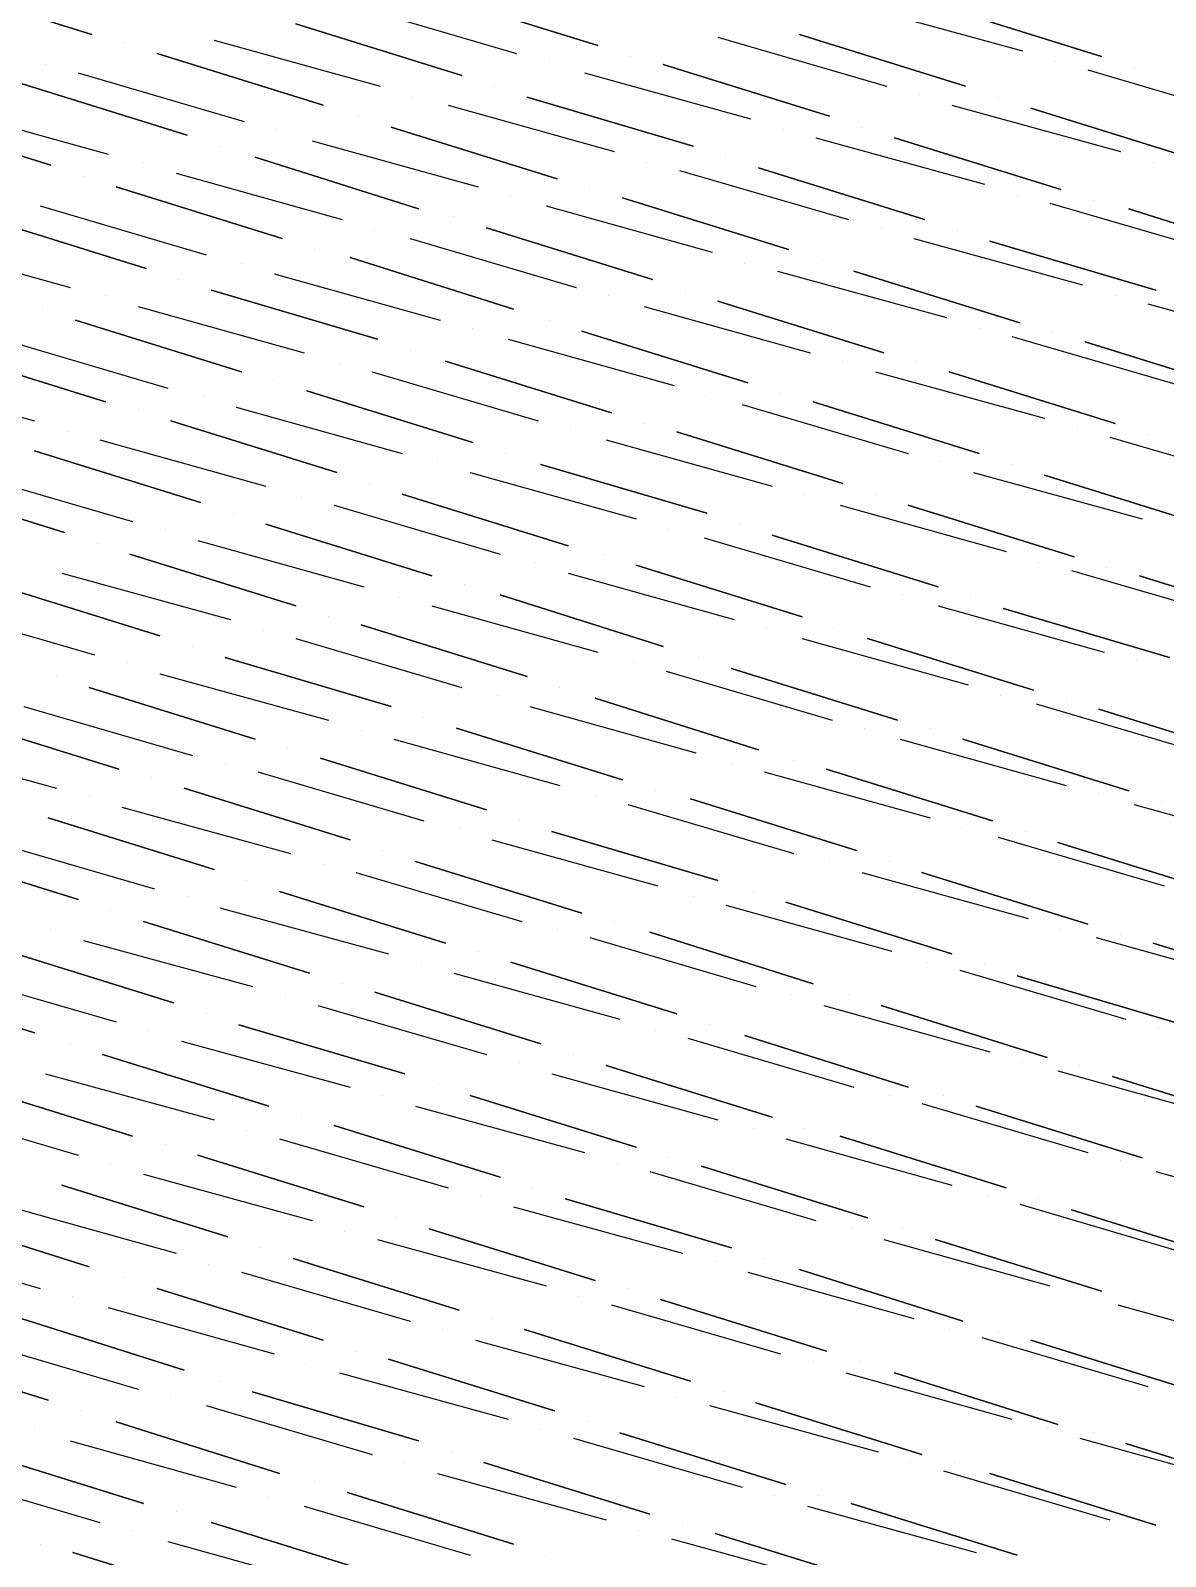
# Model space of a CAD drawing. Header units: millimetres. Extents: x -5841 to 140562, y 1006 to 102310.
# Drawn here: x 102971 to 103412, y 38971 to 39565 of the extents above; entities that cross this region are included whole.
import ezdxf

# ---------------------------------------------------------------- set-up
doc = ezdxf.new("R2010")
doc.units = ezdxf.units.MM
doc.header["$LTSCALE"] = 10
doc.layers.add('PDF18_1_DRAWING', color=7, linetype='Continuous', true_color=0x5cb800)

msp = doc.modelspace()

# ---------------------------------------------------------------- linework, layer by layer
at = {"layer": 'PDF18_1_DRAWING', "lineweight": 25}
for points in [[(102994.92345, 39563.50406), (102930.36675, 39583.61189)], [(103191.76846, 39559.27084), (103127.21176, 39579.37866)], [(103387.55517, 39555.03761), (103322.99847, 39575.14544)], [(103138.85314, 39547.62947), (103074.29644, 39567.73729)], [(103334.63984, 39543.39624), (103270.08315, 39563.50406)], [(103084.8795, 39535.9881), (103020.3228, 39556.09592)], [(103281.72452, 39531.75487), (103217.16782, 39551.86269)], [(103031.96418, 39524.34672), (102967.40748, 39544.45455)], [(103228.80919, 39520.1135), (103164.25249, 39539.16301)], [(102979.04885, 39512.70535), (102914.49215, 39532.81318)], [(103424.5959, 39514.82196), (103360.0392, 39534.92979)], [(103175.89386, 39507.41382), (103111.33717, 39527.52164)], [(103371.68057, 39503.18059), (103307.12387, 39523.28842)], [(103121.92023, 39495.77245), (103058.42184, 39515.88027)], [(103318.76525, 39491.53922), (103254.20855, 39511.64704)], [(103069.0049, 39484.13107), (103004.44821, 39504.2389)], [(103265.84992, 39479.89785), (103201.29322, 39500.00567)], [(103461.63663, 39475.66462), (103398.13824, 39495.77245)], [(103016.08958, 39472.4897), (102951.53288, 39492.59753)], [(103212.93459, 39468.25648), (103148.37789, 39488.3643)], [(103408.7213, 39464.02325), (103344.1646, 39483.07277)], [(103158.96096, 39456.6151), (103095.46257, 39476.72293)], [(103355.80598, 39451.32357), (103291.24928, 39471.4314)], [(103106.04563, 39444.97373), (103041.48893, 39464.02325)], [(103302.89065, 39439.6822), (103238.33395, 39459.79002)], [(103053.13031, 39432.27405), (102988.57361, 39452.38188)], [(103249.97532, 39428.04083), (103185.41862, 39448.14865)], [(103000.21498, 39420.63268), (102935.65828, 39440.74051)], [(103445.76203, 39423.8076), (103381.20533, 39443.91543)], [(103197.05999, 39416.39946), (103132.5033, 39436.50728)], [(103392.8467, 39412.16623), (103328.29001, 39432.27405)], [(103143.08636, 39404.75808), (103078.52966, 39424.86591)], [(103339.93138, 39400.52486), (103275.37468, 39420.63268)], [(103090.17103, 39393.11671), (103025.61434, 39413.22454)], [(103287.01605, 39388.88349), (103222.45935, 39408.99131)], [(103037.25571, 39381.47534), (102972.69901, 39401.58317)], [(103234.10072, 39377.24211), (103169.54402, 39396.29163)], [(102984.34038, 39369.83397), (102919.78368, 39389.94179)], [(103429.88743, 39371.95058), (103365.33073, 39392.05841)], [(103180.12709, 39364.54244), (103115.57039, 39384.65026)], [(103376.97211, 39360.30921), (103312.41541, 39380.41703)], [(103127.21176, 39352.90106), (103062.65506, 39373.00889)], [(103324.05678, 39348.66784), (103259.50008, 39368.77566)], [(103074.29644, 39341.25969), (103009.73974, 39361.36752)], [(103271.14145, 39337.02647), (103206.58475, 39357.13429)], [(103466.92816, 39332.79324), (103402.37146, 39352.90106)], [(103021.38111, 39329.61832), (102956.82441, 39349.72614)], [(103217.16782, 39325.38509), (103153.66943, 39345.49292)], [(103414.01283, 39321.15187), (103349.45614, 39340.20139)], [(103164.25249, 39313.74372), (103099.69579, 39333.85155)], [(103361.09751, 39308.45219), (103296.54081, 39328.56001)], [(103111.33717, 39302.10235), (103046.78047, 39321.15187)], [(103308.18218, 39296.81082), (103243.62548, 39316.91864)], [(103058.42184, 39289.40267), (102993.86514, 39309.5105)], [(103254.20855, 39285.16945), (103190.71016, 39305.27727)], [(103005.50651, 39277.7613), (102940.94981, 39297.86912)], [(103451.05356, 39280.93622), (103386.49686, 39301.04404)], [(103201.29322, 39273.52807), (103136.73652, 39293.6359)], [(103398.13824, 39269.29485), (103333.58154, 39289.40267)], [(103148.37789, 39261.8867), (103083.8212, 39281.99453)], [(103345.22291, 39257.65348), (103280.66621, 39277.7613)], [(103095.46257, 39250.24533), (103030.90587, 39270.35315)], [(103292.30758, 39246.0121), (103227.75088, 39266.11993)], [(103042.54724, 39238.60396), (102977.99054, 39258.71178)], [(103238.33395, 39234.37073), (103173.77725, 39253.42025)], [(102989.63191, 39226.96259), (102925.07522, 39247.07041)], [(103435.17897, 39229.0792), (103370.62227, 39249.18702)], [(103185.41862, 39221.67105), (103120.86192, 39241.77888)], [(103382.26364, 39217.43783), (103317.70694, 39237.54565)], [(103132.5033, 39210.02968), (103067.9466, 39230.13751)], [(103329.34831, 39205.79646), (103264.79161, 39225.90428)], [(103079.58797, 39198.38831), (103015.03127, 39218.49613)], [(103275.37468, 39194.15508), (103211.87629, 39214.26291)], [(103472.21969, 39189.92186), (103407.663, 39210.02968)], [(103026.67264, 39186.74694), (102962.11594, 39206.85476)], [(103222.45935, 39182.51371), (103157.90265, 39202.62154)], [(103419.30437, 39178.28049), (103354.74767, 39197.33)], [(102972.69901, 39175.10557), (102909.20062, 39195.21339)], [(103169.54402, 39170.87234), (103104.98733, 39190.98016)], [(103366.38904, 39165.58081), (103301.83234, 39185.68863)], [(103116.6287, 39159.23097), (103052.072, 39178.28049)], [(103312.41541, 39153.93944), (103248.91701, 39174.04726)], [(103063.71337, 39146.53129), (102999.15667, 39166.63911)], [(103259.50008, 39142.29806), (103194.94338, 39162.40589)], [(103456.3451, 39138.06484), (103391.7884, 39158.17266)], [(103010.79804, 39134.88992), (102946.24135, 39154.99774)], [(103206.58475, 39130.65669), (103142.02805, 39150.76452)], [(103403.42977, 39126.42347), (103338.87307, 39146.53129)], [(103153.66943, 39119.01532), (103089.11273, 39139.12314)], [(103350.51444, 39114.78209), (103285.95774, 39134.88992)], [(103100.7541, 39107.37395), (103036.1974, 39127.48177)], [(103296.54081, 39103.14072), (103231.98411, 39123.24855)], [(103047.83877, 39095.73258), (102983.28207, 39115.8404)], [(103243.62548, 39091.49935), (103179.06878, 39110.54887)], [(102993.86514, 39084.0912), (102930.36675, 39104.19903)], [(103440.4705, 39086.20782), (103375.9138, 39106.31564)], [(103190.71016, 39078.79967), (103126.15346, 39098.9075)], [(103387.55517, 39074.56645), (103322.99847, 39094.67427)], [(103137.79483, 39067.1583), (103073.23813, 39087.26612)], [(103333.58154, 39062.92507), (103270.08315, 39083.0329)], [(103084.8795, 39055.51693), (103020.3228, 39075.62475)], [(103280.66621, 39051.2837), (103216.10951, 39071.39153)], [(103030.90587, 39043.87556), (102967.40748, 39063.98338)], [(103227.75088, 39039.64233), (103163.19419, 39059.75015)], [(103424.5959, 39035.4091), (103360.0392, 39055.51693)], [(102977.99054, 39032.23418), (102913.43384, 39052.34201)], [(103174.83556, 39028.00096), (103110.27886, 39048.10878)], [(103370.62227, 39022.70943), (103307.12387, 39042.81725)], [(103121.92023, 39016.35959), (103057.36353, 39035.4091)], [(103317.70694, 39011.06805), (103253.15024, 39031.17588)], [(103067.9466, 39003.65991), (103004.44821, 39023.76773)], [(103264.79161, 38999.42668), (103200.23491, 39019.53451)], [(103461.63663, 38995.19346), (103397.07993, 39015.30128)], [(103015.03127, 38992.01854), (102950.47457, 39012.12636)], [(103211.87629, 38987.78531), (103147.31959, 39007.89313)], [(103408.7213, 38983.55208), (103344.1646, 39003.65991)], [(103158.96096, 38976.14394), (103094.40426, 38996.25176)], [(103354.74767, 38971.91071), (103290.19097, 38992.01854)], [(103106.04563, 38964.50257), (103041.48893, 38984.61039)], [(103301.83234, 38960.26934), (103237.27564, 38980.37716)], [(103052.072, 38952.86119), (102987.5153, 38972.96902)]]:
    msp.add_lwpolyline(points, close=True, dxfattribs=at)
for points in [[(102930.36675, 39583.61189), (102994.92345, 39563.50406)], [(103127.21176, 39579.37866), (103191.76846, 39559.27084)], [(103095.46257, 39575.14544), (103160.01927, 39556.09592)], [(103291.24928, 39575.14544), (103356.86428, 39557.15423)], [(103322.99847, 39575.14544), (103387.55517, 39555.03761)], [(103074.29644, 39567.73729), (103138.85314, 39547.62947)], [(103007.62312, 39560.32915), (103007.62312, 39560.32915)], [(103007.62312, 39560.32915), (103007.62312, 39560.32915)], [(103007.62312, 39560.32915), (103007.62312, 39560.32915)], [(103042.54724, 39561.38745), (103107.10394, 39543.39624)], [(103238.33395, 39562.44576), (103303.94895, 39543.39624)], [(103270.08315, 39563.50406), (103334.63984, 39543.39624)], [(103020.3228, 39556.09592), (103084.8795, 39535.9881)], [(103204.46814, 39555.03761), (103204.46814, 39555.03761)], [(103204.46814, 39555.03761), (103204.46814, 39555.03761)], [(103204.46814, 39555.03761), (103204.46814, 39555.03761)], [(102976.93224, 39551.86269), (102976.93224, 39551.86269)], [(102989.63191, 39548.68777), (103054.18861, 39529.63826)], [(103172.71894, 39552.921), (103172.71894, 39552.921)], [(103186.47693, 39548.68777), (103251.03363, 39530.69656)], [(103217.16782, 39551.86269), (103281.72452, 39531.75487)], [(103369.56396, 39552.921), (103369.56396, 39552.921)], [(103382.26364, 39549.74608), (103446.82034, 39530.69656)], [(103400.25485, 39550.80439), (103400.25485, 39550.80439)], [(103400.25485, 39550.80439), (103400.25485, 39550.80439)], [(103400.25485, 39550.80439), (103400.25485, 39550.80439)], [(102967.40748, 39544.45455), (103031.96418, 39524.34672)], [(103151.55281, 39543.39624), (103151.55281, 39543.39624)], [(103151.55281, 39543.39624), (103151.55281, 39543.39624)], [(103151.55281, 39543.39624), (103151.55281, 39543.39624)], [(103119.80362, 39539.16301), (103119.80362, 39539.16301)], [(103133.5616, 39535.9881), (103198.1183, 39517.99688)], [(103164.25249, 39539.16301), (103228.80919, 39520.1135)], [(103316.64863, 39540.22132), (103316.64863, 39540.22132)], [(103329.34831, 39535.9881), (103394.96332, 39517.99688)], [(103347.33952, 39539.16301), (103347.33952, 39539.16301)], [(103347.33952, 39539.16301), (103347.33952, 39539.16301)], [(103347.33952, 39539.16301), (103347.33952, 39539.16301)], [(102914.49215, 39532.81318), (102979.04885, 39512.70535)], [(102936.71659, 39534.92979), (103001.27329, 39516.93858)], [(103098.63749, 39531.75487), (103098.63749, 39531.75487)], [(103098.63749, 39531.75487), (103098.63749, 39531.75487)], [(103098.63749, 39531.75487), (103098.63749, 39531.75487)], [(103360.0392, 39534.92979), (103424.5959, 39514.82196)], [(103066.88829, 39526.46334), (103066.88829, 39526.46334)], [(103111.33717, 39527.52164), (103175.89386, 39507.41382)], [(103263.73331, 39526.46334), (103263.73331, 39526.46334)], [(103276.43298, 39523.28842), (103342.04799, 39505.29721)], [(103294.4242, 39527.52164), (103294.4242, 39527.52164)], [(103294.4242, 39527.52164), (103294.4242, 39527.52164)], [(103294.4242, 39527.52164), (103294.4242, 39527.52164)], [(103307.12387, 39523.28842), (103371.68057, 39503.18059)], [(103044.66385, 39520.1135), (103044.66385, 39520.1135)], [(103044.66385, 39520.1135), (103044.66385, 39520.1135)], [(103044.66385, 39520.1135), (103044.66385, 39520.1135)], [(103080.64628, 39522.23011), (103145.20297, 39504.2389)], [(103015.03127, 39513.76366), (103015.03127, 39513.76366)], [(103058.42184, 39515.88027), (103121.92023, 39495.77245)], [(103210.81798, 39513.76366), (103210.81798, 39513.76366)], [(103241.50887, 39515.88027), (103241.50887, 39515.88027)], [(103241.50887, 39515.88027), (103241.50887, 39515.88027)], [(103241.50887, 39515.88027), (103241.50887, 39515.88027)], [(103254.20855, 39511.64704), (103318.76525, 39491.53922)], [(103407.663, 39513.76366), (103407.663, 39513.76366)], [(102991.74853, 39508.47213), (102991.74853, 39508.47213)], [(102991.74853, 39508.47213), (102991.74853, 39508.47213)], [(102991.74853, 39508.47213), (102991.74853, 39508.47213)], [(103027.73095, 39509.53043), (103092.28765, 39491.53922)], [(103223.51766, 39510.58874), (103289.13266, 39491.53922)], [(103004.44821, 39504.2389), (103069.0049, 39484.13107)], [(103157.90265, 39501.06398), (103157.90265, 39501.06398)], [(103188.59354, 39504.2389), (103188.59354, 39504.2389)], [(103188.59354, 39504.2389), (103188.59354, 39504.2389)], [(103188.59354, 39504.2389), (103188.59354, 39504.2389)], [(103201.29322, 39500.00567), (103265.84992, 39479.89785)], [(103354.74767, 39501.06398), (103354.74767, 39501.06398)], [(102974.81562, 39496.83075), (103039.37232, 39477.78124)], [(103171.66064, 39496.83075), (103236.21734, 39478.83954)], [(103367.44735, 39497.88906), (103433.06235, 39478.83954)], [(103384.38025, 39498.94737), (103384.38025, 39498.94737)], [(103384.38025, 39498.94737), (103384.38025, 39498.94737)], [(103384.38025, 39498.94737), (103384.38025, 39498.94737)], [(103398.13824, 39495.77245), (103461.63663, 39475.66462)], [(102951.53288, 39492.59753), (103016.08958, 39472.4897)], [(103135.67822, 39492.59753), (103135.67822, 39492.59753)], [(103135.67822, 39492.59753), (103135.67822, 39492.59753)], [(103135.67822, 39492.59753), (103135.67822, 39492.59753)], [(103148.37789, 39488.3643), (103212.93459, 39468.25648)], [(103301.83234, 39488.3643), (103301.83234, 39488.3643)], [(102921.9003, 39483.07277), (102986.45699, 39465.08156)], [(103104.98733, 39487.30599), (103104.98733, 39487.30599)], [(103118.74531, 39484.13107), (103183.30201, 39465.08156)], [(103314.53202, 39484.13107), (103380.14703, 39466.13986)], [(103331.46492, 39487.30599), (103331.46492, 39487.30599)], [(103331.46492, 39487.30599), (103331.46492, 39487.30599)], [(103331.46492, 39487.30599), (103331.46492, 39487.30599)], [(103344.1646, 39483.07277), (103408.7213, 39464.02325)], [(103081.70458, 39479.89785), (103081.70458, 39479.89785)], [(103081.70458, 39479.89785), (103081.70458, 39479.89785)], [(103081.70458, 39479.89785), (103081.70458, 39479.89785)], [(103095.46257, 39476.72293), (103158.96096, 39456.6151)], [(103053.13031, 39474.60632), (103053.13031, 39474.60632)], [(103065.82998, 39470.37309), (103130.38668, 39452.38188)], [(103248.91701, 39474.60632), (103248.91701, 39474.60632)], [(103261.61669, 39471.4314), (103327.2317, 39453.44019)], [(103278.5496, 39475.66462), (103278.5496, 39475.66462)], [(103278.5496, 39475.66462), (103278.5496, 39475.66462)], [(103278.5496, 39475.66462), (103278.5496, 39475.66462)], [(103291.24928, 39471.4314), (103355.80598, 39451.32357)], [(103028.78926, 39468.25648), (103028.78926, 39468.25648)], [(103028.78926, 39468.25648), (103028.78926, 39468.25648)], [(103028.78926, 39468.25648), (103028.78926, 39468.25648)], [(103041.48893, 39464.02325), (103106.04563, 39444.97373)], [(103225.63427, 39464.02325), (103225.63427, 39464.02325)], [(103225.63427, 39464.02325), (103225.63427, 39464.02325)], [(103225.63427, 39464.02325), (103225.63427, 39464.02325)], [(103000.21498, 39461.90664), (103000.21498, 39461.90664)], [(103196.00169, 39461.90664), (103196.00169, 39461.90664)], [(103238.33395, 39459.79002), (103302.89065, 39439.6822)], [(103392.8467, 39461.90664), (103392.8467, 39461.90664)], [(103405.54638, 39458.73172), (103471.16139, 39440.74051)], [(102975.87393, 39456.6151), (102975.87393, 39456.6151)], [(102975.87393, 39456.6151), (102975.87393, 39456.6151)], [(102975.87393, 39456.6151), (102975.87393, 39456.6151)], [(102988.57361, 39452.38188), (103053.13031, 39432.27405)], [(103012.91466, 39457.67341), (103077.47136, 39439.6822)], [(103172.71894, 39452.38188), (103172.71894, 39452.38188)], [(103172.71894, 39452.38188), (103172.71894, 39452.38188)], [(103172.71894, 39452.38188), (103172.71894, 39452.38188)], [(103209.75967, 39457.67341), (103274.31637, 39439.6822)], [(103143.08636, 39449.20696), (103143.08636, 39449.20696)], [(103185.41862, 39448.14865), (103249.97532, 39428.04083)], [(103339.93138, 39449.20696), (103339.93138, 39449.20696)], [(103368.50565, 39448.14865), (103368.50565, 39448.14865)], [(103368.50565, 39448.14865), (103368.50565, 39448.14865)], [(103368.50565, 39448.14865), (103368.50565, 39448.14865)], [(102935.65828, 39440.74051), (103000.21498, 39420.63268)], [(102959.99933, 39444.97373), (103024.55603, 39425.92422)], [(103118.74531, 39440.74051), (103118.74531, 39440.74051)], [(103118.74531, 39440.74051), (103118.74531, 39440.74051)], [(103118.74531, 39440.74051), (103118.74531, 39440.74051)], [(103156.84435, 39444.97373), (103221.40105, 39426.98252)], [(103352.63106, 39446.03204), (103418.24606, 39426.98252)], [(103381.20533, 39443.91543), (103445.76203, 39423.8076)], [(103091.22934, 39435.44897), (103091.22934, 39435.44897)], [(103132.5033, 39436.50728), (103197.05999, 39416.39946)], [(103287.01605, 39436.50728), (103287.01605, 39436.50728)], [(103315.59033, 39436.50728), (103315.59033, 39436.50728)], [(103315.59033, 39436.50728), (103315.59033, 39436.50728)], [(103315.59033, 39436.50728), (103315.59033, 39436.50728)], [(102907.084, 39431.21575), (102972.69901, 39413.22454)], [(103065.82998, 39429.09913), (103065.82998, 39429.09913)], [(103065.82998, 39429.09913), (103065.82998, 39429.09913)], [(103065.82998, 39429.09913), (103065.82998, 39429.09913)], [(103103.92902, 39432.27405), (103168.48572, 39413.22454)], [(103299.71573, 39432.27405), (103365.33073, 39414.28284)], [(103328.29001, 39432.27405), (103392.8467, 39412.16623)], [(103038.31401, 39422.7493), (103038.31401, 39422.7493)], [(103078.52966, 39424.86591), (103143.08636, 39404.75808)], [(103234.10072, 39422.7493), (103234.10072, 39422.7493)], [(103262.675, 39423.8076), (103262.675, 39423.8076)], [(103262.675, 39423.8076), (103262.675, 39423.8076)], [(103262.675, 39423.8076), (103262.675, 39423.8076)], [(103012.91466, 39417.45776), (103012.91466, 39417.45776)], [(103012.91466, 39417.45776), (103012.91466, 39417.45776)], [(103012.91466, 39417.45776), (103012.91466, 39417.45776)], [(103051.01369, 39418.51607), (103115.57039, 39400.52486)], [(103247.85871, 39419.57438), (103312.41541, 39400.52486)], [(103275.37468, 39420.63268), (103339.93138, 39400.52486)], [(103025.61434, 39413.22454), (103090.17103, 39393.11671)], [(103209.75967, 39412.16623), (103209.75967, 39412.16623)], [(103209.75967, 39412.16623), (103209.75967, 39412.16623)], [(103209.75967, 39412.16623), (103209.75967, 39412.16623)], [(102985.39869, 39408.99131), (102985.39869, 39408.99131)], [(102998.09837, 39405.81639), (103062.65506, 39387.82518)], [(103181.1854, 39410.04962), (103181.1854, 39410.04962)], [(103194.94338, 39405.81639), (103259.50008, 39387.82518)], [(103222.45935, 39408.99131), (103287.01605, 39388.88349)], [(103378.03041, 39410.04962), (103378.03041, 39410.04962)], [(103390.73009, 39406.8747), (103456.3451, 39387.82518)], [(103405.54638, 39407.933), (103405.54638, 39407.933)], [(103405.54638, 39407.933), (103405.54638, 39407.933)], [(103405.54638, 39407.933), (103405.54638, 39407.933)], [(102972.69901, 39401.58317), (103037.25571, 39381.47534)], [(103155.78604, 39400.52486), (103155.78604, 39400.52486)], [(103155.78604, 39400.52486), (103155.78604, 39400.52486)], [(103155.78604, 39400.52486), (103155.78604, 39400.52486)], [(102945.18304, 39393.11671), (103010.79804, 39374.0672)], [(103129.32838, 39397.34994), (103129.32838, 39397.34994)], [(103142.02805, 39393.11671), (103206.58475, 39375.1255)], [(103169.54402, 39396.29163), (103234.10072, 39377.24211)], [(103325.11509, 39397.34994), (103325.11509, 39397.34994)], [(103337.81476, 39393.11671), (103403.42977, 39375.1255)], [(103352.63106, 39396.29163), (103352.63106, 39396.29163)], [(103352.63106, 39396.29163), (103352.63106, 39396.29163)], [(103352.63106, 39396.29163), (103352.63106, 39396.29163)], [(102919.78368, 39389.94179), (102984.34038, 39369.83397)], [(103102.87071, 39388.88349), (103102.87071, 39388.88349)], [(103102.87071, 39388.88349), (103102.87071, 39388.88349)], [(103102.87071, 39388.88349), (103102.87071, 39388.88349)], [(103365.33073, 39392.05841), (103429.88743, 39371.95058)], [(103076.41305, 39383.59195), (103076.41305, 39383.59195)], [(103115.57039, 39384.65026), (103180.12709, 39364.54244)], [(103272.19976, 39384.65026), (103272.19976, 39384.65026)], [(103299.71573, 39384.65026), (103299.71573, 39384.65026)], [(103299.71573, 39384.65026), (103299.71573, 39384.65026)], [(103299.71573, 39384.65026), (103299.71573, 39384.65026)], [(103049.95539, 39377.24211), (103049.95539, 39377.24211)], [(103049.95539, 39377.24211), (103049.95539, 39377.24211)], [(103049.95539, 39377.24211), (103049.95539, 39377.24211)], [(103089.11273, 39380.41703), (103153.66943, 39361.36752)], [(103285.95774, 39380.41703), (103350.51444, 39362.42582)], [(103312.41541, 39380.41703), (103376.97211, 39360.30921)], [(103023.49772, 39370.89228), (103023.49772, 39370.89228)], [(103062.65506, 39373.00889), (103127.21176, 39352.90106)], [(103219.28443, 39370.89228), (103219.28443, 39370.89228)], [(103246.8004, 39373.00889), (103246.8004, 39373.00889)], [(103246.8004, 39373.00889), (103246.8004, 39373.00889)], [(103246.8004, 39373.00889), (103246.8004, 39373.00889)], [(102997.04006, 39365.60074), (102997.04006, 39365.60074)], [(102997.04006, 39365.60074), (102997.04006, 39365.60074)], [(102997.04006, 39365.60074), (102997.04006, 39365.60074)], [(103036.1974, 39366.65905), (103100.7541, 39348.66784)], [(103233.04242, 39367.71736), (103297.59912, 39348.66784)], [(103259.50008, 39368.77566), (103324.05678, 39348.66784)], [(103009.73974, 39361.36752), (103074.29644, 39341.25969)], [(103167.42741, 39358.1926), (103167.42741, 39358.1926)], [(103193.88508, 39361.36752), (103193.88508, 39361.36752)], [(103193.88508, 39361.36752), (103193.88508, 39361.36752)], [(103193.88508, 39361.36752), (103193.88508, 39361.36752)], [(103206.58475, 39357.13429), (103271.14145, 39337.02647)], [(103363.21412, 39358.1926), (103363.21412, 39358.1926)], [(102983.28207, 39353.95937), (103048.89708, 39335.96816)], [(103180.12709, 39353.95937), (103244.68379, 39335.96816)], [(103375.9138, 39355.01768), (103441.5288, 39335.96816)], [(103389.67178, 39356.07598), (103389.67178, 39356.07598)], [(103389.67178, 39356.07598), (103389.67178, 39356.07598)], [(103389.67178, 39356.07598), (103389.67178, 39356.07598)], [(103402.37146, 39352.90106), (103466.92816, 39332.79324)], [(102956.82441, 39349.72614), (103021.38111, 39329.61832)], [(103139.91144, 39349.72614), (103139.91144, 39349.72614)], [(103139.91144, 39349.72614), (103139.91144, 39349.72614)], [(103139.91144, 39349.72614), (103139.91144, 39349.72614)], [(103153.66943, 39345.49292), (103217.16782, 39325.38509)], [(103310.29879, 39345.49292), (103310.29879, 39345.49292)], [(102930.36675, 39341.25969), (102995.98175, 39322.21017)], [(103114.51208, 39344.43461), (103114.51208, 39344.43461)], [(103127.21176, 39341.25969), (103191.76846, 39323.26848)], [(103324.05678, 39341.25969), (103388.61348, 39323.26848)], [(103336.75646, 39344.43461), (103336.75646, 39344.43461)], [(103336.75646, 39344.43461), (103336.75646, 39344.43461)], [(103336.75646, 39344.43461), (103336.75646, 39344.43461)], [(103349.45614, 39340.20139), (103414.01283, 39321.15187)], [(103086.99612, 39337.02647), (103086.99612, 39337.02647)], [(103086.99612, 39337.02647), (103086.99612, 39337.02647)], [(103086.99612, 39337.02647), (103086.99612, 39337.02647)], [(103099.69579, 39333.85155), (103164.25249, 39313.74372)], [(103061.59676, 39331.73493), (103061.59676, 39331.73493)], [(103074.29644, 39328.56001), (103138.85314, 39309.5105)], [(103257.38347, 39332.79324), (103257.38347, 39332.79324)], [(103271.14145, 39328.56001), (103335.69815, 39310.5688)], [(103283.84113, 39332.79324), (103283.84113, 39332.79324)], [(103283.84113, 39332.79324), (103283.84113, 39332.79324)], [(103283.84113, 39332.79324), (103283.84113, 39332.79324)], [(103296.54081, 39328.56001), (103361.09751, 39308.45219)], [(103034.08079, 39325.38509), (103034.08079, 39325.38509)], [(103034.08079, 39325.38509), (103034.08079, 39325.38509)], [(103034.08079, 39325.38509), (103034.08079, 39325.38509)], [(103008.68143, 39319.03526), (103008.68143, 39319.03526)], [(103046.78047, 39321.15187), (103111.33717, 39302.10235)], [(103205.52645, 39319.03526), (103205.52645, 39319.03526)], [(103218.22613, 39315.86034), (103282.78282, 39296.81082)], [(103230.9258, 39321.15187), (103230.9258, 39321.15187)], [(103230.9258, 39321.15187), (103230.9258, 39321.15187)], [(103230.9258, 39321.15187), (103230.9258, 39321.15187)], [(103243.62548, 39316.91864), (103308.18218, 39296.81082)], [(103401.31316, 39320.09356), (103401.31316, 39320.09356)], [(102981.16546, 39313.74372), (102981.16546, 39313.74372)], [(102981.16546, 39313.74372), (102981.16546, 39313.74372)], [(102981.16546, 39313.74372), (102981.16546, 39313.74372)], [(103021.38111, 39314.80203), (103086.99612, 39296.81082)], [(102993.86514, 39309.5105), (103058.42184, 39289.40267)], [(103152.61112, 39306.33558), (103152.61112, 39306.33558)], [(103176.95217, 39309.5105), (103176.95217, 39309.5105)], [(103176.95217, 39309.5105), (103176.95217, 39309.5105)], [(103176.95217, 39309.5105), (103176.95217, 39309.5105)], [(103190.71016, 39305.27727), (103254.20855, 39285.16945)], [(103348.39783, 39306.33558), (103348.39783, 39306.33558)], [(103373.79719, 39305.27727), (103373.79719, 39305.27727)], [(103373.79719, 39305.27727), (103373.79719, 39305.27727)], [(103373.79719, 39305.27727), (103373.79719, 39305.27727)], [(102940.94981, 39297.86912), (103005.50651, 39277.7613)], [(102968.46578, 39302.10235), (103034.08079, 39283.05283)], [(103124.03684, 39297.86912), (103124.03684, 39297.86912)], [(103124.03684, 39297.86912), (103124.03684, 39297.86912)], [(103124.03684, 39297.86912), (103124.03684, 39297.86912)], [(103165.3108, 39302.10235), (103229.8675, 39284.11114)], [(103362.15581, 39303.16066), (103426.71251, 39284.11114)], [(103386.49686, 39301.04404), (103451.05356, 39280.93622)], [(103099.69579, 39292.57759), (103099.69579, 39292.57759)], [(103136.73652, 39293.6359), (103201.29322, 39273.52807)], [(103295.4825, 39293.6359), (103295.4825, 39293.6359)], [(103320.88186, 39293.6359), (103320.88186, 39293.6359)], [(103320.88186, 39293.6359), (103320.88186, 39293.6359)], [(103320.88186, 39293.6359), (103320.88186, 39293.6359)], [(102915.55046, 39288.34437), (102981.16546, 39270.35315)], [(103071.12152, 39286.22775), (103071.12152, 39286.22775)], [(103071.12152, 39286.22775), (103071.12152, 39286.22775)], [(103071.12152, 39286.22775), (103071.12152, 39286.22775)], [(103112.39547, 39289.40267), (103176.95217, 39271.41146)], [(103309.24049, 39289.40267), (103373.79719, 39271.41146)], [(103333.58154, 39289.40267), (103398.13824, 39269.29485)], [(103046.78047, 39279.87791), (103046.78047, 39279.87791)], [(103083.8212, 39281.99453), (103148.37789, 39261.8867)], [(103243.62548, 39279.87791), (103243.62548, 39279.87791)], [(103267.96653, 39280.93622), (103267.96653, 39280.93622)], [(103267.96653, 39280.93622), (103267.96653, 39280.93622)], [(103267.96653, 39280.93622), (103267.96653, 39280.93622)], [(103018.20619, 39274.58638), (103018.20619, 39274.58638)], [(103018.20619, 39274.58638), (103018.20619, 39274.58638)], [(103018.20619, 39274.58638), (103018.20619, 39274.58638)], [(103059.48015, 39276.70299), (103124.03684, 39257.65348)], [(103256.32516, 39276.70299), (103320.88186, 39258.71178)], [(103280.66621, 39277.7613), (103345.22291, 39257.65348)], [(103030.90587, 39270.35315), (103095.46257, 39250.24533)], [(103213.9929, 39269.29485), (103213.9929, 39269.29485)], [(103213.9929, 39269.29485), (103213.9929, 39269.29485)], [(103213.9929, 39269.29485), (103213.9929, 39269.29485)], [(103386.49686, 39268.23654), (103386.49686, 39268.23654)], [(102993.86514, 39267.17824), (102993.86514, 39267.17824)], [(103006.56482, 39262.94501), (103072.17982, 39244.9538)], [(103190.71016, 39267.17824), (103190.71016, 39267.17824)], [(103203.40983, 39264.00332), (103267.96653, 39244.9538)], [(103227.75088, 39266.11993), (103292.30758, 39246.0121)], [(103400.25485, 39264.00332), (103464.81155, 39246.0121)], [(103410.83791, 39265.06162), (103410.83791, 39265.06162)], [(103410.83791, 39265.06162), (103410.83791, 39265.06162)], [(103410.83791, 39265.06162), (103410.83791, 39265.06162)], [(102977.99054, 39258.71178), (103042.54724, 39238.60396)], [(103161.07757, 39257.65348), (103161.07757, 39257.65348)], [(103161.07757, 39257.65348), (103161.07757, 39257.65348)], [(103161.07757, 39257.65348), (103161.07757, 39257.65348)], [(102953.64949, 39250.24533), (103019.2645, 39231.19581)], [(103137.79483, 39254.47856), (103137.79483, 39254.47856)], [(103150.49451, 39250.24533), (103215.05121, 39232.25412)], [(103173.77725, 39253.42025), (103238.33395, 39234.37073)], [(103333.58154, 39254.47856), (103333.58154, 39254.47856)], [(103347.33952, 39251.30364), (103411.89622, 39232.25412)], [(103357.92259, 39253.42025), (103357.92259, 39253.42025)], [(103357.92259, 39253.42025), (103357.92259, 39253.42025)], [(103357.92259, 39253.42025), (103357.92259, 39253.42025)], [(102925.07522, 39247.07041), (102989.63191, 39226.96259)], [(103108.16225, 39246.0121), (103108.16225, 39246.0121)], [(103108.16225, 39246.0121), (103108.16225, 39246.0121)], [(103108.16225, 39246.0121), (103108.16225, 39246.0121)], [(103370.62227, 39249.18702), (103435.17897, 39229.0792)], [(103084.8795, 39240.72057), (103084.8795, 39240.72057)], [(103120.86192, 39241.77888), (103185.41862, 39221.67105)], [(103281.72452, 39241.77888), (103281.72452, 39241.77888)], [(103305.00726, 39241.77888), (103305.00726, 39241.77888)], [(103305.00726, 39241.77888), (103305.00726, 39241.77888)], [(103305.00726, 39241.77888), (103305.00726, 39241.77888)], [(103055.24692, 39234.37073), (103055.24692, 39234.37073)], [(103055.24692, 39234.37073), (103055.24692, 39234.37073)], [(103055.24692, 39234.37073), (103055.24692, 39234.37073)], [(103097.57918, 39237.54565), (103162.13588, 39218.49613)], [(103294.4242, 39237.54565), (103358.98089, 39219.55444)], [(103317.70694, 39237.54565), (103382.26364, 39217.43783)], [(103031.96418, 39228.02089), (103031.96418, 39228.02089)], [(103067.9466, 39230.13751), (103132.5033, 39210.02968)], [(103228.80919, 39228.02089), (103228.80919, 39228.02089)], [(103252.09193, 39230.13751), (103252.09193, 39230.13751)], [(103252.09193, 39230.13751), (103252.09193, 39230.13751)], [(103252.09193, 39230.13751), (103252.09193, 39230.13751)], [(103002.33159, 39222.72936), (103002.33159, 39222.72936)], [(103002.33159, 39222.72936), (103002.33159, 39222.72936)], [(103002.33159, 39222.72936), (103002.33159, 39222.72936)], [(103044.66385, 39223.78767), (103110.27886, 39205.79646)], [(103241.50887, 39224.84597), (103306.06557, 39206.85476)], [(103264.79161, 39225.90428), (103329.34831, 39205.79646)], [(102979.04885, 39215.32121), (102979.04885, 39215.32121)], [(103015.03127, 39218.49613), (103079.58797, 39198.38831)], [(103175.89386, 39215.32121), (103175.89386, 39215.32121)], [(103198.1183, 39218.49613), (103198.1183, 39218.49613)], [(103198.1183, 39218.49613), (103198.1183, 39218.49613)], [(103198.1183, 39218.49613), (103198.1183, 39218.49613)], [(103371.68057, 39215.32121), (103371.68057, 39215.32121)], [(102991.74853, 39211.08799), (103057.36353, 39193.09678)], [(103188.59354, 39212.1463), (103253.15024, 39193.09678)], [(103211.87629, 39214.26291), (103275.37468, 39194.15508)], [(103385.43856, 39212.1463), (103449.99526, 39194.15508)], [(103394.96332, 39213.2046), (103394.96332, 39213.2046)], [(103394.96332, 39213.2046), (103394.96332, 39213.2046)], [(103394.96332, 39213.2046), (103394.96332, 39213.2046)], [(103407.663, 39210.02968), (103472.21969, 39189.92186)], [(102962.11594, 39206.85476), (103026.67264, 39186.74694)], [(103145.20297, 39206.85476), (103145.20297, 39206.85476)], [(103145.20297, 39206.85476), (103145.20297, 39206.85476)], [(103145.20297, 39206.85476), (103145.20297, 39206.85476)], [(102938.8332, 39198.38831), (103004.44821, 39179.33879)], [(103122.97854, 39202.62154), (103122.97854, 39202.62154)], [(103135.67822, 39198.38831), (103200.23491, 39180.3971)], [(103157.90265, 39202.62154), (103222.45935, 39182.51371)], [(103319.82355, 39202.62154), (103319.82355, 39202.62154)], [(103332.52323, 39199.44662), (103397.07993, 39180.3971)], [(103342.04799, 39201.56323), (103342.04799, 39201.56323)], [(103342.04799, 39201.56323), (103342.04799, 39201.56323)], [(103342.04799, 39201.56323), (103342.04799, 39201.56323)], [(103354.74767, 39197.33), (103419.30437, 39178.28049)], [(102909.20062, 39195.21339), (102972.69901, 39175.10557)], [(103092.28765, 39194.15508), (103092.28765, 39194.15508)], [(103092.28765, 39194.15508), (103092.28765, 39194.15508)], [(103092.28765, 39194.15508), (103092.28765, 39194.15508)], [(103104.98733, 39190.98016), (103169.54402, 39170.87234)], [(103070.06321, 39188.86355), (103070.06321, 39188.86355)], [(103082.76289, 39185.68863), (103148.37789, 39166.63911)], [(103266.90823, 39189.92186), (103266.90823, 39189.92186)], [(103279.6079, 39185.68863), (103344.1646, 39167.69742)], [(103289.13266, 39189.92186), (103289.13266, 39189.92186)], [(103289.13266, 39189.92186), (103289.13266, 39189.92186)], [(103289.13266, 39189.92186), (103289.13266, 39189.92186)], [(103301.83234, 39185.68863), (103366.38904, 39165.58081)], [(103039.37232, 39182.51371), (103039.37232, 39182.51371)], [(103039.37232, 39182.51371), (103039.37232, 39182.51371)], [(103039.37232, 39182.51371), (103039.37232, 39182.51371)], [(103017.14788, 39176.16387), (103017.14788, 39176.16387)], [(103052.072, 39178.28049), (103116.6287, 39159.23097)], [(103213.9929, 39176.16387), (103213.9929, 39176.16387)], [(103226.69258, 39172.98895), (103291.24928, 39153.93944)], [(103235.15903, 39178.28049), (103235.15903, 39178.28049)], [(103235.15903, 39178.28049), (103235.15903, 39178.28049)], [(103235.15903, 39178.28049), (103235.15903, 39178.28049)], [(103248.91701, 39174.04726), (103312.41541, 39153.93944)], [(103409.77961, 39177.22218), (103409.77961, 39177.22218)], [(102986.45699, 39170.87234), (102986.45699, 39170.87234)], [(102986.45699, 39170.87234), (102986.45699, 39170.87234)], [(102986.45699, 39170.87234), (102986.45699, 39170.87234)], [(103029.84756, 39171.93065), (103095.46257, 39153.93944)], [(102999.15667, 39166.63911), (103063.71337, 39146.53129)], [(103161.07757, 39163.46419), (103161.07757, 39163.46419)], [(103182.2437, 39166.63911), (103182.2437, 39166.63911)], [(103182.2437, 39166.63911), (103182.2437, 39166.63911)], [(103182.2437, 39166.63911), (103182.2437, 39166.63911)], [(103194.94338, 39162.40589), (103259.50008, 39142.29806)], [(103356.86428, 39163.46419), (103356.86428, 39163.46419)], [(103379.08872, 39162.40589), (103379.08872, 39162.40589)], [(103379.08872, 39162.40589), (103379.08872, 39162.40589)], [(103379.08872, 39162.40589), (103379.08872, 39162.40589)], [(102976.93224, 39159.23097), (103042.54724, 39141.23976)], [(103173.77725, 39159.23097), (103238.33395, 39141.23976)], [(103370.62227, 39160.28927), (103435.17897, 39142.29806)], [(103391.7884, 39158.17266), (103456.3451, 39138.06484)], [(102946.24135, 39154.99774), (103010.79804, 39134.88992)], [(103108.16225, 39150.76452), (103108.16225, 39150.76452)], [(103129.32838, 39154.99774), (103129.32838, 39154.99774)], [(103129.32838, 39154.99774), (103129.32838, 39154.99774)], [(103129.32838, 39154.99774), (103129.32838, 39154.99774)], [(103142.02805, 39150.76452), (103206.58475, 39130.65669)], [(103305.00726, 39150.76452), (103305.00726, 39150.76452)], [(103326.17339, 39150.76452), (103326.17339, 39150.76452)], [(103326.17339, 39150.76452), (103326.17339, 39150.76452)], [(103326.17339, 39150.76452), (103326.17339, 39150.76452)], [(102925.07522, 39146.53129), (102989.63191, 39127.48177)], [(103076.41305, 39143.35637), (103076.41305, 39143.35637)], [(103076.41305, 39143.35637), (103076.41305, 39143.35637)], [(103076.41305, 39143.35637), (103076.41305, 39143.35637)], [(103120.86192, 39146.53129), (103186.47693, 39128.54008)], [(103317.70694, 39147.5896), (103382.26364, 39128.54008)], [(103338.87307, 39146.53129), (103403.42977, 39126.42347)], [(103089.11273, 39139.12314), (103153.66943, 39119.01532)], [(103252.09193, 39138.06484), (103252.09193, 39138.06484)], [(103272.19976, 39138.06484), (103272.19976, 39138.06484)], [(103272.19976, 39138.06484), (103272.19976, 39138.06484)], [(103272.19976, 39138.06484), (103272.19976, 39138.06484)], [(103023.49772, 39131.715), (103023.49772, 39131.715)], [(103023.49772, 39131.715), (103023.49772, 39131.715)], [(103023.49772, 39131.715), (103023.49772, 39131.715)], [(103055.24692, 39137.00653), (103055.24692, 39137.00653)], [(103067.9466, 39133.83161), (103133.5616, 39114.78209)], [(103264.79161, 39133.83161), (103329.34831, 39115.8404)], [(103285.95774, 39134.88992), (103350.51444, 39114.78209)], [(103036.1974, 39127.48177), (103100.7541, 39107.37395)], [(103219.28443, 39126.42347), (103219.28443, 39126.42347)], [(103219.28443, 39126.42347), (103219.28443, 39126.42347)], [(103219.28443, 39126.42347), (103219.28443, 39126.42347)], [(103002.33159, 39124.30685), (103002.33159, 39124.30685)], [(103015.03127, 39120.07363), (103080.64628, 39102.08242)], [(103199.17661, 39124.30685), (103199.17661, 39124.30685)], [(103211.87629, 39121.13193), (103276.43298, 39102.08242)], [(103231.98411, 39123.24855), (103296.54081, 39103.14072)], [(103394.96332, 39125.36516), (103394.96332, 39125.36516)], [(103408.7213, 39121.13193), (103473.278, 39103.14072)], [(102983.28207, 39115.8404), (103047.83877, 39095.73258)], [(103166.36911, 39114.78209), (103166.36911, 39114.78209)], [(103166.36911, 39114.78209), (103166.36911, 39114.78209)], [(103166.36911, 39114.78209), (103166.36911, 39114.78209)], [(103146.26128, 39111.60717), (103146.26128, 39111.60717)], [(103179.06878, 39110.54887), (103243.62548, 39091.49935)], [(103343.1063, 39111.60717), (103343.1063, 39111.60717)], [(103355.80598, 39108.43225), (103420.36267, 39089.38274)], [(103363.21412, 39110.54887), (103363.21412, 39110.54887)], [(103363.21412, 39110.54887), (103363.21412, 39110.54887)], [(103363.21412, 39110.54887), (103363.21412, 39110.54887)], [(102930.36675, 39104.19903), (102993.86514, 39084.0912)], [(102963.17425, 39107.37395), (103027.73095, 39089.38274)], [(103113.45378, 39103.14072), (103113.45378, 39103.14072)], [(103113.45378, 39103.14072), (103113.45378, 39103.14072)], [(103113.45378, 39103.14072), (103113.45378, 39103.14072)], [(103158.96096, 39107.37395), (103224.57596, 39089.38274)], [(103375.9138, 39106.31564), (103440.4705, 39086.20782)], [(103093.34595, 39097.84919), (103093.34595, 39097.84919)], [(103126.15346, 39098.9075), (103190.71016, 39078.79967)], [(103290.19097, 39098.9075), (103290.19097, 39098.9075)], [(103310.29879, 39098.9075), (103310.29879, 39098.9075)], [(103310.29879, 39098.9075), (103310.29879, 39098.9075)], [(103310.29879, 39098.9075), (103310.29879, 39098.9075)], [(102910.25892, 39094.67427), (102974.81562, 39075.62475)], [(103060.53845, 39091.49935), (103060.53845, 39091.49935)], [(103060.53845, 39091.49935), (103060.53845, 39091.49935)], [(103060.53845, 39091.49935), (103060.53845, 39091.49935)], [(103106.04563, 39094.67427), (103171.66064, 39076.68306)], [(103302.89065, 39094.67427), (103367.44735, 39076.68306)], [(103322.99847, 39094.67427), (103387.55517, 39074.56645)], [(103040.43063, 39085.14951), (103040.43063, 39085.14951)], [(103073.23813, 39087.26612), (103137.79483, 39067.1583)], [(103237.27564, 39086.20782), (103237.27564, 39086.20782)], [(103256.32516, 39087.26612), (103256.32516, 39087.26612)], [(103256.32516, 39087.26612), (103256.32516, 39087.26612)], [(103256.32516, 39087.26612), (103256.32516, 39087.26612)], [(103007.62312, 39079.85798), (103007.62312, 39079.85798)], [(103007.62312, 39079.85798), (103007.62312, 39079.85798)], [(103007.62312, 39079.85798), (103007.62312, 39079.85798)], [(103053.13031, 39081.97459), (103118.74531, 39062.92507)], [(103249.97532, 39081.97459), (103314.53202, 39063.98338)], [(103270.08315, 39083.0329), (103333.58154, 39062.92507)], [(102987.5153, 39072.44983), (102987.5153, 39072.44983)], [(103020.3228, 39075.62475), (103084.8795, 39055.51693)], [(103184.36032, 39072.44983), (103184.36032, 39072.44983)], [(103203.40983, 39075.62475), (103203.40983, 39075.62475)], [(103203.40983, 39075.62475), (103203.40983, 39075.62475)], [(103203.40983, 39075.62475), (103203.40983, 39075.62475)], [(103381.20533, 39073.50814), (103381.20533, 39073.50814)], [(103001.27329, 39068.21661), (103065.82998, 39050.2254)], [(103197.05999, 39069.27491), (103262.675, 39050.2254)], [(103216.10951, 39071.39153), (103280.66621, 39051.2837)], [(103393.90501, 39069.27491), (103458.46171, 39051.2837)], [(103400.25485, 39070.33322), (103400.25485, 39070.33322)], [(103400.25485, 39070.33322), (103400.25485, 39070.33322)], [(103400.25485, 39070.33322), (103400.25485, 39070.33322)], [(102967.40748, 39063.98338), (103030.90587, 39043.87556)], [(103150.49451, 39063.98338), (103150.49451, 39063.98338)], [(103150.49451, 39063.98338), (103150.49451, 39063.98338)], [(103150.49451, 39063.98338), (103150.49451, 39063.98338)], [(102948.35796, 39055.51693), (103012.91466, 39036.46741)], [(103131.44499, 39059.75015), (103131.44499, 39059.75015)], [(103144.14467, 39055.51693), (103209.75967, 39037.52572)], [(103163.19419, 39059.75015), (103227.75088, 39039.64233)], [(103328.29001, 39059.75015), (103328.29001, 39059.75015)], [(103340.98968, 39056.57523), (103405.54638, 39037.52572)], [(103347.33952, 39058.69185), (103347.33952, 39058.69185)], [(103347.33952, 39058.69185), (103347.33952, 39058.69185)], [(103347.33952, 39058.69185), (103347.33952, 39058.69185)], [(103360.0392, 39055.51693), (103424.5959, 39035.4091)], [(102913.43384, 39052.34201), (102977.99054, 39032.23418)], [(103097.57918, 39051.2837), (103097.57918, 39051.2837)], [(103097.57918, 39051.2837), (103097.57918, 39051.2837)], [(103097.57918, 39051.2837), (103097.57918, 39051.2837)], [(103078.52966, 39045.99217), (103078.52966, 39045.99217)], [(103091.22934, 39042.81725), (103156.84435, 39024.82604)], [(103110.27886, 39048.10878), (103174.83556, 39028.00096)], [(103275.37468, 39047.05048), (103275.37468, 39047.05048)], [(103288.07436, 39042.81725), (103352.63106, 39024.82604)], [(103293.36589, 39047.05048), (103293.36589, 39047.05048)], [(103293.36589, 39047.05048), (103293.36589, 39047.05048)], [(103293.36589, 39047.05048), (103293.36589, 39047.05048)], [(103307.12387, 39042.81725), (103370.62227, 39022.70943)], [(103044.66385, 39039.64233), (103044.66385, 39039.64233)], [(103044.66385, 39039.64233), (103044.66385, 39039.64233)], [(103044.66385, 39039.64233), (103044.66385, 39039.64233)], [(103025.61434, 39033.29249), (103025.61434, 39033.29249)], [(103057.36353, 39035.4091), (103121.92023, 39016.35959)], [(103222.45935, 39033.29249), (103222.45935, 39033.29249)], [(103240.45056, 39035.4091), (103240.45056, 39035.4091)], [(103240.45056, 39035.4091), (103240.45056, 39035.4091)], [(103240.45056, 39035.4091), (103240.45056, 39035.4091)], [(103253.15024, 39031.17588), (103317.70694, 39011.06805)], [(102990.69022, 39028.00096), (102990.69022, 39028.00096)], [(102990.69022, 39028.00096), (102990.69022, 39028.00096)], [(102990.69022, 39028.00096), (102990.69022, 39028.00096)], [(103039.37232, 39030.11757), (103103.92902, 39011.06805)], [(103235.15903, 39030.11757), (103300.77404, 39012.12636)], [(102972.69901, 39020.59281), (102972.69901, 39020.59281)], [(103004.44821, 39023.76773), (103067.9466, 39003.65991)], [(103169.54402, 39020.59281), (103169.54402, 39020.59281)], [(103187.53524, 39023.76773), (103187.53524, 39023.76773)], [(103187.53524, 39023.76773), (103187.53524, 39023.76773)], [(103187.53524, 39023.76773), (103187.53524, 39023.76773)], [(103200.23491, 39019.53451), (103264.79161, 38999.42668)], [(103366.38904, 39021.65112), (103366.38904, 39021.65112)], [(103384.38025, 39019.53451), (103384.38025, 39019.53451)], [(103384.38025, 39019.53451), (103384.38025, 39019.53451)], [(103384.38025, 39019.53451), (103384.38025, 39019.53451)], [(102986.45699, 39016.35959), (103051.01369, 38998.36837)], [(103182.2437, 39017.41789), (103247.85871, 38998.36837)], [(103379.08872, 39017.41789), (103443.64542, 38999.42668)], [(103397.07993, 39015.30128), (103461.63663, 38995.19346)], [(102950.47457, 39012.12636), (103015.03127, 38992.01854)], [(103116.6287, 39007.89313), (103116.6287, 39007.89313)], [(103134.61991, 39012.12636), (103134.61991, 39012.12636)], [(103134.61991, 39012.12636), (103134.61991, 39012.12636)], [(103134.61991, 39012.12636), (103134.61991, 39012.12636)], [(103147.31959, 39007.89313), (103211.87629, 38987.78531)], [(103313.47371, 39007.89313), (103313.47371, 39007.89313)], [(103330.40662, 39007.89313), (103330.40662, 39007.89313)], [(103330.40662, 39007.89313), (103330.40662, 39007.89313)], [(103330.40662, 39007.89313), (103330.40662, 39007.89313)], [(102933.54167, 39003.65991), (102998.09837, 38984.61039)], [(103129.32838, 39003.65991), (103194.94338, 38985.6687)], [(103326.17339, 39004.71821), (103390.73009, 38985.6687)], [(103344.1646, 39003.65991), (103408.7213, 38983.55208)], [(103081.70458, 39000.48499), (103081.70458, 39000.48499)], [(103081.70458, 39000.48499), (103081.70458, 39000.48499)], [(103081.70458, 39000.48499), (103081.70458, 39000.48499)], [(103094.40426, 38996.25176), (103158.96096, 38976.14394)], [(103260.55839, 38995.19346), (103260.55839, 38995.19346)], [(103277.49129, 38995.19346), (103277.49129, 38995.19346)], [(103277.49129, 38995.19346), (103277.49129, 38995.19346)], [(103277.49129, 38995.19346), (103277.49129, 38995.19346)], [(103063.71337, 38994.13515), (103063.71337, 38994.13515)], [(103077.47136, 38990.96023), (103142.02805, 38971.91071)], [(103273.25807, 38990.96023), (103338.87307, 38972.96902)], [(103290.19097, 38992.01854), (103354.74767, 38971.91071)], [(103027.73095, 38988.84362), (103027.73095, 38988.84362)], [(103027.73095, 38988.84362), (103027.73095, 38988.84362)], [(103027.73095, 38988.84362), (103027.73095, 38988.84362)], [(103041.48893, 38984.61039), (103106.04563, 38964.50257)], [(103224.57596, 38983.55208), (103224.57596, 38983.55208)], [(103224.57596, 38983.55208), (103224.57596, 38983.55208)], [(103224.57596, 38983.55208), (103224.57596, 38983.55208)], [(103010.79804, 38981.43547), (103010.79804, 38981.43547)], [(103024.55603, 38977.20224), (103089.11273, 38959.21103)], [(103207.64306, 38981.43547), (103207.64306, 38981.43547)], [(103220.34274, 38978.26055), (103285.95774, 38960.26934)], [(103237.27564, 38980.37716), (103301.83234, 38960.26934)], [(103404.48808, 38982.49378), (103404.48808, 38982.49378)], [(102974.81562, 38976.14394), (102974.81562, 38976.14394)], [(102974.81562, 38976.14394), (102974.81562, 38976.14394)], [(102974.81562, 38976.14394), (102974.81562, 38976.14394)], [(102987.5153, 38972.96902), (103052.072, 38952.86119)], [(103171.66064, 38971.91071), (103171.66064, 38971.91071)], [(103171.66064, 38971.91071), (103171.66064, 38971.91071)], [(103171.66064, 38971.91071), (103171.66064, 38971.91071)]]:
    msp.add_lwpolyline(points, dxfattribs=at)

doc.saveas('drawing.dxf')
